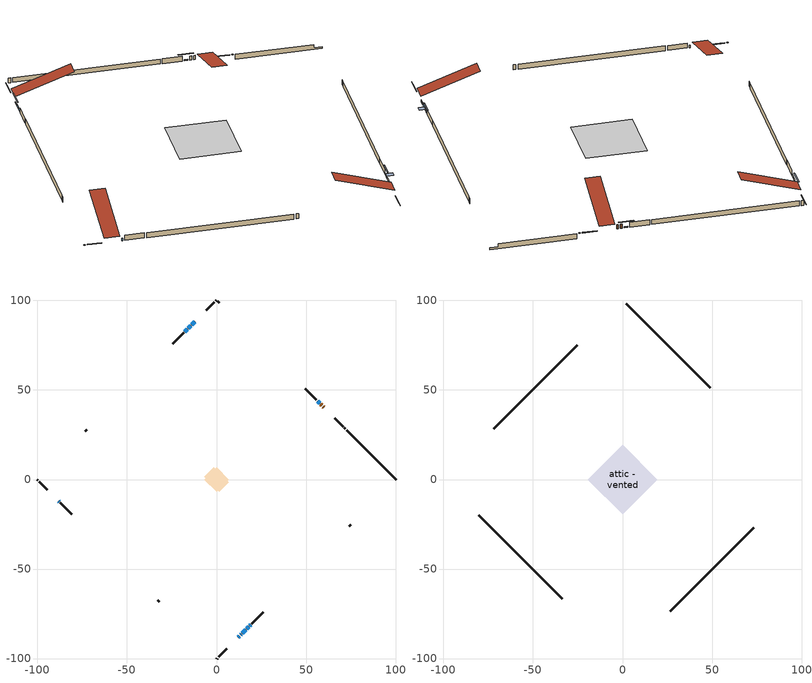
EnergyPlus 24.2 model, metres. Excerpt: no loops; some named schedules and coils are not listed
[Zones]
conditioned space
 floor adiabatic (AdiabaticFloorConstruction): -6.84,0 0,6.84 6.84,0 0,-6.84 z1.3
 floor foundation (Slab1 construction): -6.9,1.51 -1.51,6.9 6.9,-1.51 1.51,-6.9 z-1.14
 wall outside (RimJoist1 construction): 0,-100.24 0.52,-99.71 / -100.24,0 -99.71,-0.52 / 0,100.24 -0.52,99.71 / 71.99,28.24 71.47,28.77 z1.3:1.6
 wall outside (RimJoist2 construction): 1.18,-99.05 5.83,-94.41 / -99.05,-1.18 -94.41,-5.83 / -1.18,99.05 -5.83,94.41 / 70.81,29.43 66.16,34.07 z1.3:1.6
 wall outside (AdiabaticWallConstruction 1): 59.88,40.35 59.49,40.75 / 58.83,41.4 58.18,42.06 z1.3:3.33
 wall outside (AdiabaticWallConstruction): -88.13,-12.11 -87.83,-12.41 / 12.11,-88.13 12.75,-87.48 / 13.41,-86.83 13.73,-86.5 / -14.43,85.8 -15.72,84.52 / -16.37,83.86 -17.67,82.56 / 14.39,-85.85 16.21,-84.02 z1.3:2.52; -12.11,88.13 -13.78,86.46 / 57.52,42.71 56.41,43.83 / 18.55,-81.69 19.11,-81.13 z1.3:1.89; 16.87,-83.37 17.89,-82.34 z1.3:2.32
 wall outside (Wall1 construction): 19.76,-80.47 25.99,-74.25 / -87.17,-13.06 -80.95,-19.28 / -18.33,81.91 -24.55,75.68 / 55.75,44.48 49.53,50.7 z1.3:3.74
 wall outside (Wall3 construction): 74.01,-26.22 74.86,-25.38 / -32.93,-67.31 -32.08,-68.16 / -72.58,27.66 -73.42,26.81 / 1.51,98.73 0.66,99.58 z1.3:3.74
 wall foundation (FoundationWall1 construction): 72.65,27.59,-1.14 72.65,27.59,1.3 97.48,2.76,1.3 97.48,2.76,-0.27 100.24,0,-0.27 100.24,0,-1.14
 window (WindowConstruction 5): -88.13,-12.11 -87.83,-12.4 z1.3:2.52
 window (WindowConstruction 8): -12.11,88.13 -13.78,86.46 z1.3:1.89
 window (WindowConstruction 9): 57.52,42.71 56.41,43.83 z1.3:1.89
 window (WindowConstruction): 12.11,-88.13 12.75,-87.48 z1.3:2.52
 window (WindowConstruction 1): 13.41,-86.83 13.73,-86.5 z1.3:2.52
 window (WindowConstruction 2): -14.43,85.8 -15.72,84.52 z1.3:2.52
 window (WindowConstruction 3): -16.37,83.86 -17.67,82.56 z1.3:2.52
 window (WindowConstruction 4): 14.39,-85.85 16.21,-84.02 z1.3:2.52
 window (WindowConstruction 6): 16.87,-83.37 17.89,-82.34 z1.3:2.31
 window (WindowConstruction 7): 18.55,-81.68 19.11,-81.13 z1.3:1.89
 door (Door): 59.88,40.35 59.49,40.75 z1.3:3.33
 door (Door 1): 58.83,41.4 58.18,42.06 z1.3:3.33
 ceiling adiabatic (AdiabaticFloorConstruction): 0,-6.84 6.84,0 0,6.84 -6.84,0 z1.3
attic - vented
 floor to conditioned space (Floor1 construction Reversed): -19.35,0 0,19.35 19.35,0 0,-19.35 z3.74
 wall outside (Wall2 construction): 26.64,-73.59 73.35,-26.88 / -80.3,-19.94 -33.58,-66.65 / -25.21,75.03 -71.92,28.32 / 48.87,51.36 2.16,98.07 z1.3:3.74
 roof outside (Roof1 construction): 11.45,-88.78,3.74 -7.39,-69.94,12.62 -12.36,-74.91,12.62 6.49,-93.75,3.74; -88.78,-11.45,3.74 -69.94,7.39,12.62 -74.91,12.36,12.62 -93.75,-6.49,3.74; -11.45,88.78,3.74 7.39,69.94,12.62 12.36,74.91,12.62 -6.49,93.75,3.74; 60.54,39.7,3.74 41.7,20.85,12.62 46.66,15.89,12.62 65.51,34.73,3.74
shading: -15.66,84.58 -10.23,90.01 -10.52,90.3 -15.95,84.87 z4.55; 54.53,45.71 59.4,40.83 59.69,41.12 54.82,46 z4.55; 18.11,-82.13 16.66,-83.58 18.82,-85.73 20.26,-84.29 z2.61; 20.99,-79.25 16.67,-83.57 16.96,-83.86 21.28,-79.54 z4.55
[Building]
Building 1: Terrain=Suburbs
[Site:Location]
Sydney AP_NS: Latitude {deg}=46.16; Longitude {deg}=-60.05; Time Zone {hr}=-4; Elevation {m}=62; Keep Site Location Information=Yes
[Site:GroundTemperature:Shallow]
2.62187, 0.93492, 0.799824, 1.60037, 4.8141, 8.01286, 10.786, 12.5427, 12.692, 11.2632, 8.56075, 5.46011
[Site:WaterMainsTemperature]
Calculation Method=Schedule; Temperature Schedule=mains temperature schedule
[Material] Roughness=Rough; Thermal Absorptance=0.9
Name | Thickness {m} | Conductivity {W/m-K} | Density {kg/m3} | Specific Heat {J/kg-K} | Solar Absorptance | Visible Absorptance
asphalt or fiberglass shingles | 0.00635 | 0.162714 | 1121.4 | 1465.45 | 0.4 | 0.4
ceiling loosefill ins | 0.254 | 0.0480833 | 16.02 | 1046.75 | 0.7 | 0.7
ceiling stud and cavity | 0.1397 | 0.0934478 | 65.682 | 1177.47 | 0.7 | 0.7
concrete 4.0 in. | 0.1016 | 1.803125 | 2242.8 | 837.4 | 0.7 | 0.7
concrete 8.0 in. | 0.2032 | 1.803125 | 2242.8 | 837.4 | 0.7 | 0.7
door material | 0.04445 | 0.053851 | 512.64 | 1214.23 | 0.7 | 0.7
door material 1 | 0.04445 | 0.188738 | 512.64 | 1214.23 | 0.7 | 0.7
exterior vertical ins | 0.0642637 | 0.029427 | 32.04 | 1214.23 | 0.7 | 0.7
floor covering | 0.0127 | 0.0433444 | 54.468 | 1339.84 | 0.6 | 0.6
floor rigid ins; wall rigid ins 1 | 0.512978 | 0.029427 | 32.04 | 1214.23 | 0.7 | 0.7
floor stud and cavity | 0.1397 | 1.75129 | 37.0049 | 1207.88 | 0.7 | 0.7
furniture material conditioned space 1 | 0.1524 | 0.115458 | 640.8 | 1214.23 | 0.6 | 0.6
gypsum board | 0.0127 | 0.160291 | 801 | 837.4 | 0.6 | 0.6
gypsum board 1 | 0.0127 | 0.160291 | 801 | 837.4 | 0.7 | 0.7
osb sheathing 0.5 in. | 0.0127 | 0.115458 | 512.64 | 1214.23 | 0.7 | 0.7
osb sheathing 0.75 in. | 0.01905 | 0.115458 | 512.64 | 1214.23 | 0.7 | 0.7
osb sheathing 2.0 in. | 0.0508 | 0.115458 | 512.64 | 1214.23 | 0.7 | 0.7
rim joist stud and cavity | 0.0508 | 0.165372 | 50.32683 | 1063.81 | 0.6 | 0.6
rim joist stud and cavity 1 | 0.0508 | 0.028891 | 125.044 | 1163.47 | 0.6 | 0.6
wall rigid ins | 0.051816 | 0.029427 | 32.04 | 1214.23 | 0.7 | 0.7
wall stud and cavity | 0.1397 | 0.202397 | 139.0536 | 1170.24 | 0.7 | 0.7
wall stud and cavity 1 | 0.0889 | 6.9971 | 50.32683 | 1063.81 | 0.6 | 0.6
wall stud and cavity 2 | 0.1397 | 0.0813209 | 139.0536 | 1170.24 | 0.7 | 0.7
wall stud and cavity 3 | 0.0889 | 0.380278 | 52.3479 | 1209.89 | 0.7 | 0.7
wall stud and cavity 4 | 0.0889 | 0.391764 | 83.0341 | 1211.67 | 0.7 | 0.7
wood siding | 0.0254 | 0.102417 | 544.68 | 1172.36 | 0.4 | 0.4
wood siding 1 | 0.00254 | 0.102417 | 544.68 | 1172.36 | 0.4 | 0.4
wood siding 2; wood siding 3; wood siding 4 | 0.0254 | 0.102417 | 544.68 | 1172.36 | 0.7 | 0.7
[WindowMaterial:SimpleGlazingSystem]
Name | U-Factor {W/m2-K} | Solar Heat Gain Coefficient
WindowMaterial | 3.28699 | 0.54
WindowMaterial 1 | 3.267689 | 0.46
WindowMaterial 2 | 3.28927 | 0.6
WindowMaterial 3 | 2.98492 | 0.58
WindowMaterial 4 | 3.04227 | 0.45
WindowMaterial 5 | 2.9378 | 0.6
WindowMaterial 6 | 3.26144 | 0.44
[Construction]
AdiabaticFloorConstruction: floor stud and cavity, floor rigid ins, osb sheathing 0.75 in., floor covering
AdiabaticWallConstruction: wood siding 3, wall rigid ins 1, wall stud and cavity 3, gypsum board
AdiabaticWallConstruction 1: wood siding 4, wall rigid ins 1, wall stud and cavity 3, gypsum board
Door: door material
Door 1: door material 1
Floor1 construction Reversed: gypsum board, ceiling stud and cavity, ceiling loosefill ins
FoundationWall1 construction: concrete 8.0 in., gypsum board 1
furniture construction conditioned space 1: furniture material conditioned space 1
PartitionWallConstruction: gypsum board, wall stud and cavity 4, gypsum board
RimJoist1 construction: wood siding 2, rim joist stud and cavity
RimJoist2 construction: wood siding 2, osb sheathing 2.0 in., rim joist stud and cavity 1
Roof1 construction: asphalt or fiberglass shingles
Slab1 construction: concrete 4.0 in.
Wall1 construction: wood siding, wall rigid ins, osb sheathing 0.5 in., wall stud and cavity, gypsum board
Wall2 construction: wood siding 1, wall stud and cavity 1
Wall3 construction: wood siding, osb sheathing 0.5 in., wall stud and cavity 2, gypsum board
WindowConstruction; WindowConstruction 2: WindowMaterial
WindowConstruction 1: WindowMaterial 1
WindowConstruction 3: WindowMaterial 2
WindowConstruction 4: WindowMaterial 3
WindowConstruction 5: WindowMaterial 4
WindowConstruction 6: WindowMaterial 5
WindowConstruction 7; WindowConstruction 8; WindowConstruction 9: WindowMaterial 6
[Zone] Multiplier=1; Part of Total Floor Area=Yes
Name | Volume {m3}
attic - vented | 1079.52
conditioned space | 469.8
[Space]
Name | Zone | Volume {m3}
attic - vented 1 | attic - vented | 1079.52
conditioned space 1 | conditioned space | 469.8
[ZoneInfiltration:EffectiveLeakageArea]
infil attic - vented 1: Zone or Space=attic - vented 1; Schedule=Always On Discrete; Effective Air Leakage Area {cm2}=26421.5; Stack Coefficient=0.000787281; Wind Coefficient=1.89577e-05
[ZoneMixing]
whole house fan mix: Zone or Space=attic - vented; Schedule=Always On Continuous; Design Flow Rate Calculation Method=Flow/Zone; Design Flow Rate {m3/s}=0; Source Zone or Space=conditioned space
[SurfaceProperty:ExposedFoundationPerimeter]
Slab1: Exposed Perimeter Calculation Method=TotalExposedPerimeter; Total Exposed Perimeter {m}=39.014
[InternalMass] Zone or ZoneList=conditioned space; Space or SpaceList=conditioned space 1
Name | Construction | Surface Area {m2}
furniture mass conditioned space 1 | furniture construction conditioned space 1 | 73.6799
partition wall mass | PartitionWallConstruction | 184.2
[Lights]
interior lighting: Zone or ZoneList or Space or SpaceList=conditioned space 1; Schedule=interior lighting schedule; Design Level Calculation Method=LightingLevel; Lighting Level {W}=343.2; Return Air Fraction=0; Fraction Radiant=0.6; Fraction Visible=0.2; Fraction Replaceable=1
[People]
occupants: Zone or ZoneList or Space or SpaceList=conditioned space 1; Number of People Schedule=occupants schedule; Number of People Calculation Method=People; Number of People=3; Fraction Radiant=0.314171; Sensible Heat Fraction=0.56303; Activity Level Schedule=occupants activity schedule; Carbon Dioxide Generation Rate {m3/s-W}=0; Enable ASHRAE 55 Comfort Warnings=No; Mean Radiant Temperature Calculation Type=EnclosureAveraged
[ElectricEquipment] Zone or ZoneList or Space or SpaceList=conditioned space 1; Design Level Calculation Method=EquipmentLevel
Name | Schedule | Design Level {W} | Fraction Latent | Fraction Radiant | Fraction Lost
clothes dryer | clothes dryer schedule | 140.772 | 0.015 | 0.081 | 0.85
clothes washer | clothes washer schedule | 32.1985 | 0.03 | 0.162 | 0.7
cooking range | cooking range schedule | 215.147 | 0.08 | 0.432 | 0.2
dishwasher | dishwasher schedule | 66.8632 | 0.3 | 0.18 | 0.4
fridge | fridge schedule | 72.9452 | 0 | 0.6 | 0
mech vent bath fan 0 | mech vent bath fan 0 schedule | 50.2 | 0 | 0 | 1
mech vent bath fan 1 | mech vent bath fan 1 schedule | 50.2 | 0 | 0 | 1
mech vent house fan | mech vent house fan schedule | 37.2767 | 0 | 0 | 0.5
mech vent house fan cfis | mech vent house fan cfis schedule | 0 | 0 | 0 | 0
misc plug loads | misc plug loads schedule | 494.7 | 0.045 | 0.513 | 0.1
whole house fan | Always On Discrete | 0 | 0 | 0 | 1
[OtherEquipment] Zone or ZoneList or Space or SpaceList=conditioned space 1; Design Level Calculation Method=EquipmentLevel
Name | Fuel Type | Schedule | Design Level {W} | Fraction Latent | Fraction Radiant | Fraction Lost
clothes dryer 1 | Electricity | clothes dryer schedule | 0 | 0.015 | 0.081 | 0.85
cooking range 1 | Electricity | cooking range schedule | 0 | 0.08 | 0.432 | 0.2
general water use latent | None | general water use schedule | 62.594 | 1 | 0 | 0
general water use sensible | None | general water use schedule | -61.6891 | 0 | 0.6 | 0
mech vent house fan latent load | None | Always On Discrete | 0 | 1 | 0 | 0
mech vent house fan sensible load | None | Always On Discrete | 0 | 0 | 0 | 0
water heater energy adjustment1 | Electricity | Always On Discrete | 0.01 | 0 | 0 | 1
[ZoneInfiltration:DesignFlowRate] Zone or ZoneList or Space or SpaceList=conditioned space 1; Schedule=Always On Discrete; Design Flow Rate Calculation Method=Flow/Zone; Design Flow Rate {m3/s}=0
infil flow; natural vent flow; whole house fan flow
[ZoneControl:Thermostat]
conditioned space Thermostat: Zone or ZoneList=conditioned space; Control Type Schedule=conditioned space Thermostat Schedule; Control 1=conditioned space temperature setpoint; Temperature Difference Between Cutout And Setpoint {deltaC}=0
[ThermostatSetpoint:DualSetpoint]
conditioned space temperature setpoint: Heating Setpoint Temperature Schedule=heating setpoint; Cooling Setpoint Temperature Schedule=cooling setpoint
[AirLoopHVAC:UnitarySystem]
unit heater unitary system: Control Type=Load; Controlling Zone or Thermostat Location=conditioned space; Dehumidification Control Type=None; Availability Schedule=Always On Discrete; Supply Fan=unit heater supply fan; Fan Placement=BlowThrough; Supply Air Fan Operating Mode Schedule=unit heater auto fan schedule; Heating Coil=unit heater htg coil; DX Heating Coil Sizing Ratio=1; Use DOAS DX Cooling Coil=No; Minimum Supply Air Temperature {C}=2; Latent Load Control=SensibleOnlyLoadControl; Cooling Supply Air Flow Rate Method=None; Heating Supply Air Flow Rate Method=SupplyAirFlowRate; Heating Supply Air Flow Rate {m3/s}=0.00141584; No Load Supply Air Flow Rate Method=SupplyAirFlowRate; No Load Supply Air Flow Rate {m3/s}=0; No Load Supply Air Flow Rate Control Set To Low Speed=Yes; Maximum Supply Air Temperature {C}=48.8889; Maximum Outdoor Dry-Bulb Temperature for Supplemental Heater Operation {C}=21; Ancillary On-Cycle Electric Power {W}=0; Ancillary Off-Cycle Electric Power {W}=0
[Zone equipment]
conditioned space: electric baseboard, unit heater unitary system
[Foundation:Kiva]
Foundation Kiva 1: Initial Indoor Air Temperature {C}=18; Wall Height Above Grade {m}=1.299972; Wall Depth Below Slab {m}=0.2032; Custom Block Material Name 1=exterior vertical ins; Custom Block Depth 1 {m}=2.43998; Custom Block X Position 1 {m}=0.2159; Custom Block Z Position 1 {m}=0
[Foundation:Kiva:Settings]
Soil Conductivity {W/m-K}=0.849921; Soil Density {kg/m3}=1842.3; Soil Specific Heat {J/kg-K}=418.7; Ground Solar Absorptivity=0.9; Ground Thermal Absorptivity=0.9; Ground Surface Roughness {m}=0.03; Far-Field Width {m}=40; Deep-Ground Boundary Condition=ZeroFlux; Deep-Ground Depth {m}=40; Minimum Cell Dimension {m}=0.2; Maximum Cell Growth Coefficient=3; Simulation Timestep=Timestep
[Exterior:Lights]
exterior lighting: Schedule=exterior lighting schedule; Design Level {W}=75.6
[EnergyManagementSystem:Sensor] Output:Variable or Output:Meter Index Key=conditioned space
Name | Output:Variable or Output:Meter
conditioned_space_clg_unmet_s | Zone Cooling Setpoint Not Met Time
conditioned_space_htg_unmet_s | Zone Heating Setpoint Not Met Time
fridge_tin_s; tin_s; tin_s_1 | Zone Mean Air Temperature
tout_s | Zone Outdoor Air Drybulb Temperature
win_s | Zone Air Humidity Ratio
[Schedule:Constant]
Name | Hourly Value
Always On Continuous; mech vent house fan schedule; mech vent house fan cfis schedule; Always On Discrete | 1
occupants activity schedule | 117.228
fridge schedule; unit heater auto fan schedule | 0
[Schedule:Week:Daily]
interior lighting schedule Week Rule - Jan1-Jan27: interior lighting schedule day, interior lighting schedule day, interior lighting schedule day, interior lighting schedule day, interior lighting schedule day, interior lighting schedule day, interior lighting schedule day, interior lighting schedule default day, interior lighting schedule default day, interior lighting schedule default day, interior lighting schedule default day, interior lighting schedule default day
interior lighting schedule Week Rule - Jan28-Feb3: interior lighting schedule day, interior lighting schedule day, interior lighting schedule day, interior lighting schedule day, interior lighting schedule day 1, interior lighting schedule day 1, interior lighting schedule day 1, interior lighting schedule default day, interior lighting schedule default day, interior lighting schedule default day, interior lighting schedule default day, interior lighting schedule default day
interior lighting schedule Week Rule - Feb4-Feb24: interior lighting schedule day 1, interior lighting schedule day 1, interior lighting schedule day 1, interior lighting schedule day 1, interior lighting schedule day 1, interior lighting schedule day 1, interior lighting schedule day 1, interior lighting schedule default day, interior lighting schedule default day, interior lighting schedule default day, interior lighting schedule default day, interior lighting schedule default day
interior lighting schedule Week Rule - Feb25-Mar3: interior lighting schedule day 1, interior lighting schedule day 1, interior lighting schedule day 1, interior lighting schedule day 1, interior lighting schedule day 2, interior lighting schedule day 2, interior lighting schedule day 2, interior lighting schedule default day, interior lighting schedule default day, interior lighting schedule default day, interior lighting schedule default day, interior lighting schedule default day
interior lighting schedule Week Rule - Mar4-Mar31: interior lighting schedule day 2, interior lighting schedule day 2, interior lighting schedule day 2, interior lighting schedule day 2, interior lighting schedule day 2, interior lighting schedule day 2, interior lighting schedule day 2, interior lighting schedule default day, interior lighting schedule default day, interior lighting schedule default day, interior lighting schedule default day, interior lighting schedule default day
interior lighting schedule Week Rule - Apr1-Apr28: interior lighting schedule day 3, interior lighting schedule day 3, interior lighting schedule day 3, interior lighting schedule day 3, interior lighting schedule day 3, interior lighting schedule day 3, interior lighting schedule day 3, interior lighting schedule default day, interior lighting schedule default day, interior lighting schedule default day, interior lighting schedule default day, interior lighting schedule default day
interior lighting schedule Week Rule - Apr29-May5: interior lighting schedule day 3, interior lighting schedule day 3, interior lighting schedule day 4, interior lighting schedule day 4, interior lighting schedule day 4, interior lighting schedule day 4, interior lighting schedule day 4, interior lighting schedule default day, interior lighting schedule default day, interior lighting schedule default day, interior lighting schedule default day, interior lighting schedule default day
interior lighting schedule Week Rule - May6-May26: interior lighting schedule day 4, interior lighting schedule day 4, interior lighting schedule day 4, interior lighting schedule day 4, interior lighting schedule day 4, interior lighting schedule day 4, interior lighting schedule day 4, interior lighting schedule default day, interior lighting schedule default day, interior lighting schedule default day, interior lighting schedule default day, interior lighting schedule default day
interior lighting schedule Week Rule - May27-Jun2: interior lighting schedule day 4, interior lighting schedule day 4, interior lighting schedule day 4, interior lighting schedule day 4, interior lighting schedule day 4, interior lighting schedule day 5, interior lighting schedule day 5, interior lighting schedule default day, interior lighting schedule default day, interior lighting schedule default day, interior lighting schedule default day, interior lighting schedule default day
interior lighting schedule Week Rule - Jun3-Jun30: interior lighting schedule day 5, interior lighting schedule day 5, interior lighting schedule day 5, interior lighting schedule day 5, interior lighting schedule day 5, interior lighting schedule day 5, interior lighting schedule day 5, interior lighting schedule default day, interior lighting schedule default day, interior lighting schedule default day, interior lighting schedule default day, interior lighting schedule default day
interior lighting schedule Week Rule - Jul1-Jul28: interior lighting schedule day 6, interior lighting schedule day 6, interior lighting schedule day 6, interior lighting schedule day 6, interior lighting schedule day 6, interior lighting schedule day 6, interior lighting schedule day 6, interior lighting schedule default day, interior lighting schedule default day, interior lighting schedule default day, interior lighting schedule default day, interior lighting schedule default day
interior lighting schedule Week Rule - Jul29-Aug4: interior lighting schedule day 6, interior lighting schedule day 6, interior lighting schedule day 6, interior lighting schedule day 7, interior lighting schedule day 7, interior lighting schedule day 7, interior lighting schedule day 7, interior lighting schedule default day, interior lighting schedule default day, interior lighting schedule default day, interior lighting schedule default day, interior lighting schedule default day
interior lighting schedule Week Rule - Aug5-Aug25: interior lighting schedule day 7, interior lighting schedule day 7, interior lighting schedule day 7, interior lighting schedule day 7, interior lighting schedule day 7, interior lighting schedule day 7, interior lighting schedule day 7, interior lighting schedule default day, interior lighting schedule default day, interior lighting schedule default day, interior lighting schedule default day, interior lighting schedule default day
interior lighting schedule Week Rule - Aug26-Sep1: interior lighting schedule day 7, interior lighting schedule day 7, interior lighting schedule day 7, interior lighting schedule day 7, interior lighting schedule day 7, interior lighting schedule day 7, interior lighting schedule day 8, interior lighting schedule default day, interior lighting schedule default day, interior lighting schedule default day, interior lighting schedule default day, interior lighting schedule default day
interior lighting schedule Week Rule - Sep2-Sep29: interior lighting schedule day 8, interior lighting schedule day 8, interior lighting schedule day 8, interior lighting schedule day 8, interior lighting schedule day 8, interior lighting schedule day 8, interior lighting schedule day 8, interior lighting schedule default day, interior lighting schedule default day, interior lighting schedule default day, interior lighting schedule default day, interior lighting schedule default day
interior lighting schedule Week Rule - Sep30-Oct6: interior lighting schedule day 8, interior lighting schedule day 9, interior lighting schedule day 9, interior lighting schedule day 9, interior lighting schedule day 9, interior lighting schedule day 9, interior lighting schedule day 9, interior lighting schedule default day, interior lighting schedule default day, interior lighting schedule default day, interior lighting schedule default day, interior lighting schedule default day
interior lighting schedule Week Rule - Oct7-Oct27: interior lighting schedule day 9, interior lighting schedule day 9, interior lighting schedule day 9, interior lighting schedule day 9, interior lighting schedule day 9, interior lighting schedule day 9, interior lighting schedule day 9, interior lighting schedule default day, interior lighting schedule default day, interior lighting schedule default day, interior lighting schedule default day, interior lighting schedule default day
interior lighting schedule Week Rule - Oct28-Nov3: interior lighting schedule day 9, interior lighting schedule day 9, interior lighting schedule day 9, interior lighting schedule day 9, interior lighting schedule day 10, interior lighting schedule day 10, interior lighting schedule day 10, interior lighting schedule default day, interior lighting schedule default day, interior lighting schedule default day, interior lighting schedule default day, interior lighting schedule default day
interior lighting schedule Week Rule - Nov4-Nov24: interior lighting schedule day 10, interior lighting schedule day 10, interior lighting schedule day 10, interior lighting schedule day 10, interior lighting schedule day 10, interior lighting schedule day 10, interior lighting schedule day 10, interior lighting schedule default day, interior lighting schedule default day, interior lighting schedule default day, interior lighting schedule default day, interior lighting schedule default day
interior lighting schedule Week Rule - Nov25-Dec1: interior lighting schedule day 10, interior lighting schedule day 10, interior lighting schedule day 10, interior lighting schedule day 10, interior lighting schedule day 10, interior lighting schedule day 10, interior lighting schedule day 11, interior lighting schedule default day, interior lighting schedule default day, interior lighting schedule default day, interior lighting schedule default day, interior lighting schedule default day
interior lighting schedule Week Rule - Dec2-Dec31: interior lighting schedule day 11, interior lighting schedule day 11, interior lighting schedule day 11, interior lighting schedule day 11, interior lighting schedule day 11, interior lighting schedule day 11, interior lighting schedule day 11, interior lighting schedule default day, interior lighting schedule default day, interior lighting schedule default day, interior lighting schedule default day, interior lighting schedule default day
occupants schedule Week Rule - Jan1-Dec31: occupants schedule day, occupants schedule day, occupants schedule day, occupants schedule day, occupants schedule day, occupants schedule day, occupants schedule day, occupants schedule default day, occupants schedule default day, occupants schedule default day, occupants schedule default day, occupants schedule default day
clothes dryer schedule Week Rule - Jan1-Dec31: clothes dryer schedule day, clothes dryer schedule day, clothes dryer schedule day, clothes dryer schedule day, clothes dryer schedule day, clothes dryer schedule day, clothes dryer schedule day, clothes dryer schedule default day, clothes dryer schedule default day, clothes dryer schedule default day, clothes dryer schedule default day, clothes dryer schedule default day
clothes washer schedule Week Rule - Jan1-Dec31: clothes washer schedule day, clothes washer schedule day, clothes washer schedule day, clothes washer schedule day, clothes washer schedule day, clothes washer schedule day, clothes washer schedule day, clothes washer schedule default day, clothes washer schedule default day, clothes washer schedule default day, clothes washer schedule default day, clothes washer schedule default day
cooking range schedule Week Rule - Jan1-Dec31: cooking range schedule day, cooking range schedule day, cooking range schedule day, cooking range schedule day, cooking range schedule day, cooking range schedule day, cooking range schedule day, cooking range schedule default day, cooking range schedule default day, cooking range schedule default day, cooking range schedule default day, cooking range schedule default day
dishwasher schedule Week Rule - Jan1-Dec31: dishwasher schedule day, dishwasher schedule day, dishwasher schedule day, dishwasher schedule day, dishwasher schedule day, dishwasher schedule day, dishwasher schedule day, dishwasher schedule default day, dishwasher schedule default day, dishwasher schedule default day, dishwasher schedule default day, dishwasher schedule default day
mech vent bath fan 0 schedule Week Rule - Jan1-Dec31: mech vent bath fan 0 schedule day, mech vent bath fan 0 schedule day, mech vent bath fan 0 schedule day, mech vent bath fan 0 schedule day, mech vent bath fan 0 schedule day, mech vent bath fan 0 schedule day, mech vent bath fan 0 schedule day, mech vent bath fan 0 schedule default day, mech vent bath fan 0 schedule default day, mech vent bath fan 0 schedule default day, mech vent bath fan 0 schedule default day, mech vent bath fan 0 schedule default day
mech vent bath fan 1 schedule Week Rule - Jan1-Dec31: mech vent bath fan 1 schedule day, mech vent bath fan 1 schedule day, mech vent bath fan 1 schedule day, mech vent bath fan 1 schedule day, mech vent bath fan 1 schedule day, mech vent bath fan 1 schedule day, mech vent bath fan 1 schedule day, mech vent bath fan 1 schedule default day, mech vent bath fan 1 schedule default day, mech vent bath fan 1 schedule default day, mech vent bath fan 1 schedule default day, mech vent bath fan 1 schedule default day
misc plug loads schedule Week Rule - Jan1-Dec31: misc plug loads schedule day, misc plug loads schedule day, misc plug loads schedule day, misc plug loads schedule day, misc plug loads schedule day, misc plug loads schedule day, misc plug loads schedule day, misc plug loads schedule default day, misc plug loads schedule default day, misc plug loads schedule default day, misc plug loads schedule default day, misc plug loads schedule default day
general water use schedule Week Rule - Jan1-Dec31: general water use schedule day, general water use schedule day, general water use schedule day, general water use schedule day, general water use schedule day, general water use schedule day, general water use schedule day, general water use schedule default day, general water use schedule default day, general water use schedule default day, general water use schedule default day, general water use schedule default day
exterior lighting schedule Week Rule - Jan1-Jan27: exterior lighting schedule day, exterior lighting schedule day, exterior lighting schedule day, exterior lighting schedule day, exterior lighting schedule day, exterior lighting schedule day, exterior lighting schedule day, exterior lighting schedule default day, exterior lighting schedule default day, exterior lighting schedule default day, exterior lighting schedule default day, exterior lighting schedule default day
exterior lighting schedule Week Rule - Jan28-Feb3: exterior lighting schedule day, exterior lighting schedule day, exterior lighting schedule day, exterior lighting schedule day, exterior lighting schedule day 1, exterior lighting schedule day 1, exterior lighting schedule day 1, exterior lighting schedule default day, exterior lighting schedule default day, exterior lighting schedule default day, exterior lighting schedule default day, exterior lighting schedule default day
exterior lighting schedule Week Rule - Feb4-Feb24: exterior lighting schedule day 1, exterior lighting schedule day 1, exterior lighting schedule day 1, exterior lighting schedule day 1, exterior lighting schedule day 1, exterior lighting schedule day 1, exterior lighting schedule day 1, exterior lighting schedule default day, exterior lighting schedule default day, exterior lighting schedule default day, exterior lighting schedule default day, exterior lighting schedule default day
exterior lighting schedule Week Rule - Feb25-Mar3: exterior lighting schedule day 1, exterior lighting schedule day 1, exterior lighting schedule day 1, exterior lighting schedule day 1, exterior lighting schedule day 2, exterior lighting schedule day 2, exterior lighting schedule day 2, exterior lighting schedule default day, exterior lighting schedule default day, exterior lighting schedule default day, exterior lighting schedule default day, exterior lighting schedule default day
exterior lighting schedule Week Rule - Mar4-Mar31: exterior lighting schedule day 2, exterior lighting schedule day 2, exterior lighting schedule day 2, exterior lighting schedule day 2, exterior lighting schedule day 2, exterior lighting schedule day 2, exterior lighting schedule day 2, exterior lighting schedule default day, exterior lighting schedule default day, exterior lighting schedule default day, exterior lighting schedule default day, exterior lighting schedule default day
exterior lighting schedule Week Rule - Apr1-Apr28: exterior lighting schedule day 3, exterior lighting schedule day 3, exterior lighting schedule day 3, exterior lighting schedule day 3, exterior lighting schedule day 3, exterior lighting schedule day 3, exterior lighting schedule day 3, exterior lighting schedule default day, exterior lighting schedule default day, exterior lighting schedule default day, exterior lighting schedule default day, exterior lighting schedule default day
exterior lighting schedule Week Rule - Apr29-May5: exterior lighting schedule day 3, exterior lighting schedule day 3, exterior lighting schedule day 4, exterior lighting schedule day 4, exterior lighting schedule day 4, exterior lighting schedule day 4, exterior lighting schedule day 4, exterior lighting schedule default day, exterior lighting schedule default day, exterior lighting schedule default day, exterior lighting schedule default day, exterior lighting schedule default day
exterior lighting schedule Week Rule - May6-May26: exterior lighting schedule day 4, exterior lighting schedule day 4, exterior lighting schedule day 4, exterior lighting schedule day 4, exterior lighting schedule day 4, exterior lighting schedule day 4, exterior lighting schedule day 4, exterior lighting schedule default day, exterior lighting schedule default day, exterior lighting schedule default day, exterior lighting schedule default day, exterior lighting schedule default day
exterior lighting schedule Week Rule - May27-Jun2: exterior lighting schedule day 4, exterior lighting schedule day 4, exterior lighting schedule day 4, exterior lighting schedule day 4, exterior lighting schedule day 4, exterior lighting schedule day 5, exterior lighting schedule day 5, exterior lighting schedule default day, exterior lighting schedule default day, exterior lighting schedule default day, exterior lighting schedule default day, exterior lighting schedule default day
exterior lighting schedule Week Rule - Jun3-Jun30: exterior lighting schedule day 5, exterior lighting schedule day 5, exterior lighting schedule day 5, exterior lighting schedule day 5, exterior lighting schedule day 5, exterior lighting schedule day 5, exterior lighting schedule day 5, exterior lighting schedule default day, exterior lighting schedule default day, exterior lighting schedule default day, exterior lighting schedule default day, exterior lighting schedule default day
exterior lighting schedule Week Rule - Jul1-Jul28: exterior lighting schedule day 6, exterior lighting schedule day 6, exterior lighting schedule day 6, exterior lighting schedule day 6, exterior lighting schedule day 6, exterior lighting schedule day 6, exterior lighting schedule day 6, exterior lighting schedule default day, exterior lighting schedule default day, exterior lighting schedule default day, exterior lighting schedule default day, exterior lighting schedule default day
exterior lighting schedule Week Rule - Jul29-Aug4: exterior lighting schedule day 6, exterior lighting schedule day 6, exterior lighting schedule day 6, exterior lighting schedule day 7, exterior lighting schedule day 7, exterior lighting schedule day 7, exterior lighting schedule day 7, exterior lighting schedule default day, exterior lighting schedule default day, exterior lighting schedule default day, exterior lighting schedule default day, exterior lighting schedule default day
exterior lighting schedule Week Rule - Aug5-Aug25: exterior lighting schedule day 7, exterior lighting schedule day 7, exterior lighting schedule day 7, exterior lighting schedule day 7, exterior lighting schedule day 7, exterior lighting schedule day 7, exterior lighting schedule day 7, exterior lighting schedule default day, exterior lighting schedule default day, exterior lighting schedule default day, exterior lighting schedule default day, exterior lighting schedule default day
exterior lighting schedule Week Rule - Aug26-Sep1: exterior lighting schedule day 7, exterior lighting schedule day 7, exterior lighting schedule day 7, exterior lighting schedule day 7, exterior lighting schedule day 7, exterior lighting schedule day 7, exterior lighting schedule day 8, exterior lighting schedule default day, exterior lighting schedule default day, exterior lighting schedule default day, exterior lighting schedule default day, exterior lighting schedule default day
[Schedule:Year]
interior lighting schedule: interior lighting schedule Week Rule - Jan1-Jan27, 1, 1, 1, 27, interior lighting schedule Week Rule - Jan28-Feb3, 1, 28, 2, 3, interior lighting schedule Week Rule - Feb4-Feb24, 2, 4, 2, 24, interior lighting schedule Week Rule - Feb25-Mar3, 2, 25, 3, 3, interior lighting schedule Week Rule - Mar4-Mar31, 3, 4, 3, 31, interior lighting schedule Week Rule - Apr1-Apr28, 4, 1, 4, 28, interior lighting schedule Week Rule - Apr29-May5, 4, 29, 5, 5, interior lighting schedule Week Rule - May6-May26, 5, 6, 5, 26, interior lighting schedule Week Rule - May27-Jun2, 5, 27, 6, 2, interior lighting schedule Week Rule - Jun3-Jun30, 6, 3, 6, 30, interior lighting schedule Week Rule - Jul1-Jul28, 7, 1, 7, 28, interior lighting schedule Week Rule - Jul29-Aug4, 7, 29, 8, 4, interior lighting schedule Week Rule - Aug5-Aug25, 8, 5, 8, 25, interior lighting schedule Week Rule - Aug26-Sep1, 8, 26, 9, 1, interior lighting schedule Week Rule - Sep2-Sep29, 9, 2, 9, 29, interior lighting schedule Week Rule - Sep30-Oct6, 9, 30, 10, 6, interior lighting schedule Week Rule - Oct7-Oct27, 10, 7, 10, 27, interior lighting schedule Week Rule - Oct28-Nov3, 10, 28, 11, 3, interior lighting schedule Week Rule - Nov4-Nov24, 11, 4, 11, 24, interior lighting schedule Week Rule - Nov25-Dec1, 11, 25, 12, 1, interior lighting schedule Week Rule - Dec2-Dec31, 12, 2, 12, 31
occupants schedule: occupants schedule Week Rule - Jan1-Dec31, 1, 1, 12, 31
clothes dryer schedule: clothes dryer schedule Week Rule - Jan1-Dec31, 1, 1, 12, 31
clothes washer schedule: clothes washer schedule Week Rule - Jan1-Dec31, 1, 1, 12, 31
cooking range schedule: cooking range schedule Week Rule - Jan1-Dec31, 1, 1, 12, 31
dishwasher schedule: dishwasher schedule Week Rule - Jan1-Dec31, 1, 1, 12, 31
mech vent bath fan 0 schedule: mech vent bath fan 0 schedule Week Rule - Jan1-Dec31, 1, 1, 12, 31
mech vent bath fan 1 schedule: mech vent bath fan 1 schedule Week Rule - Jan1-Dec31, 1, 1, 12, 31
misc plug loads schedule: misc plug loads schedule Week Rule - Jan1-Dec31, 1, 1, 12, 31
general water use schedule: general water use schedule Week Rule - Jan1-Dec31, 1, 1, 12, 31
exterior lighting schedule: exterior lighting schedule Week Rule - Jan1-Jan27, 1, 1, 1, 27, exterior lighting schedule Week Rule - Jan28-Feb3, 1, 28, 2, 3, exterior lighting schedule Week Rule - Feb4-Feb24, 2, 4, 2, 24, exterior lighting schedule Week Rule - Feb25-Mar3, 2, 25, 3, 3, exterior lighting schedule Week Rule - Mar4-Mar31, 3, 4, 3, 31, exterior lighting schedule Week Rule - Apr1-Apr28, 4, 1, 4, 28, exterior lighting schedule Week Rule - Apr29-May5, 4, 29, 5, 5, exterior lighting schedule Week Rule - May6-May26, 5, 6, 5, 26, exterior lighting schedule Week Rule - May27-Jun2, 5, 27, 6, 2, exterior lighting schedule Week Rule - Jun3-Jun30, 6, 3, 6, 30, exterior lighting schedule Week Rule - Jul1-Jul28, 7, 1, 7, 28, exterior lighting schedule Week Rule - Jul29-Aug4, 7, 29, 8, 4, exterior lighting schedule Week Rule - Aug5-Aug25, 8, 5, 8, 25, exterior lighting schedule Week Rule - Aug26-Sep1, 8, 26, 9, 1, exterior lighting schedule Week Rule - Sep2-Sep29, 9, 2, 9, 29, exterior lighting schedule Week Rule - Sep30-Oct6, 9, 30, 10, 6, exterior lighting schedule Week Rule - Oct7-Oct27, 10, 7, 10, 27, exterior lighting schedule Week Rule - Oct28-Nov3, 10, 28, 11, 3, exterior lighting schedule Week Rule - Nov4-Nov24, 11, 4, 11, 24, exterior lighting schedule Week Rule - Nov25-Dec1, 11, 25, 12, 1, exterior lighting schedule Week Rule - Dec2-Dec31, 12, 2, 12, 31
[Schedule:Compact]
conditioned space Thermostat Schedule: Through: 12/31, For: AllDays, Until: 24:00, 4
mains temperature schedule: Through: 01/01, For: AllDays, Until: 24:00, 6.99889, Through: 01/02, For: AllDays, Until: 24:00, 6.94278, Through: 01/03, For: AllDays, Until: 24:00, 6.88722, Through: 01/04, For: AllDays, Until: 24:00, 6.83278, Through: 01/05, For: AllDays, Until: 24:00, 6.77944, Through: 01/06, For: AllDays, Until: 24:00, 6.72722, Through: 01/07, For: AllDays, Until: 24:00, 6.67556, Through: 01/08, For: AllDays, Until: 24:00, 6.62444, Through: 01/09, For: AllDays, Until: 24:00, 6.575, Through: 01/10, For: AllDays, Until: 24:00, 6.52611, Through: 01/11, For: AllDays, Until: 24:00, 6.47889, Through: 01/12, For: AllDays, Until: 24:00, 6.43222, Through: 01/13, For: AllDays, Until: 24:00, 6.38611, Through: 01/14, For: AllDays, Until: 24:00, 6.34167, Through: 01/15, For: AllDays, Until: 24:00, 6.29833, Through: 01/16, For: AllDays, Until: 24:00, 6.25556, Through: 01/17, For: AllDays, Until: 24:00, 6.21444, Through: 01/18, For: AllDays, Until: 24:00, 6.17389, Through: 01/19, For: AllDays, Until: 24:00, 6.135, Through: 01/20, For: AllDays, Until: 24:00, 6.09667, Through: 01/21, For: AllDays, Until: 24:00, 6.06, Through: 01/22, For: AllDays, Until: 24:00, 6.02389, Through: 01/23, For: AllDays, Until: 24:00, 5.98944, Through: 01/24, For: AllDays, Until: 24:00, 5.95611, Through: 01/25, For: AllDays, Until: 24:00, 5.92333, Through: 01/26, For: AllDays, Until: 24:00, 5.89222, Through: 01/27, For: AllDays, Until: 24:00, 5.86278, Through: 01/28, For: AllDays, Until: 24:00, 5.83389, Through: 01/29, For: AllDays, Until: 24:00, 5.80611, Through: 01/30, For: AllDays, Until: 24:00, 5.78, Through: 01/31, For: AllDays, Until: 24:00, 5.755, Through: 02/01, For: AllDays, Until: 24:00, 5.73111, Through: 02/02, For: AllDays, Until: 24:00, 5.70833, Through: 02/03, For: AllDays, Until: 24:00, 5.68722, Through: 02/04, For: AllDays, Until: 24:00, 5.66667, Through: 02/05, For: AllDays, Until: 24:00, 5.64778, Through: 02/06, For: AllDays, Until: 24:00, 5.63056, Through: 02/07, For: AllDays, Until: 24:00, 5.61389, Through: 02/08, For: AllDays, Until: 24:00, 5.59889, Through: 02/09, For: AllDays, Until: 24:00, 5.585, Through: 02/10, For: AllDays, Until: 24:00, 5.57278, Through: 02/11, For: AllDays, Until: 24:00, 5.56167, Through: 02/12, For: AllDays, Until: 24:00, 5.55167, Through: 02/13, For: AllDays, Until: 24:00, 5.54278, Through: 02/14, For: AllDays, Until: 24:00, 5.53556, Through: 02/15, For: AllDays, Until: 24:00, 5.52944, Through: 02/16, For: AllDays, Until: 24:00, 5.52444, Through: 02/17, For: AllDays, Until: 24:00, 5.52111, Through: 02/18, For: AllDays, Until: 24:00, 5.51889, Through: 02/19, For: AllDays, Until: 24:00, 5.51833, Through: 02/20, For: AllDays, Until: 24:00, 5.51889, Through: 02/21, For: AllDays, Until: 24:00, 5.52056, Through: 02/22, For: AllDays, Until: 24:00, 5.52333, Through: 02/23, For: AllDays, Until: 24:00, 5.52778, Through: 02/24, For: AllDays, Until: 24:00, 5.53333, Through: 02/25, For: AllDays, Until: 24:00, 5.54056, Through: 02/26, For: AllDays, Until: 24:00, 5.54833, Through: 02/27, For: AllDays, Until: 24:00, 5.55833, Through: 02/28, For: AllDays, Until: 24:00, 5.56889, Through: 03/01, For: AllDays, Until: 24:00, 5.58111, Through: 03/02, For: AllDays, Until: 24:00, 5.59444, Through: 03/03, For: AllDays, Until: 24:00, 5.60889, Through: 03/04, For: AllDays, Until: 24:00, 5.625, Through: 03/05, For: AllDays, Until: 24:00, 5.64222, Through: 03/06, For: AllDays, Until: 24:00, 5.66056, Through: 03/07, For: AllDays, Until: 24:00, 5.68056, Through: 03/08, For: AllDays, Until: 24:00, 5.70167, Through: 03/09, For: AllDays, Until: 24:00, 5.72389, Through: 03/10, For: AllDays, Until: 24:00, 5.74722, Through: 03/11, For: AllDays, Until: 24:00, 5.77167, Through: 03/12, For: AllDays, Until: 24:00, 5.79778, Through: 03/13, For: AllDays, Until: 24:00, 5.825, Through: 03/14, For: AllDays, Until: 24:00, 5.85333, Through: 03/15, For: AllDays, Until: 24:00, 5.88278, Through: 03/16, For: AllDays, Until: 24:00, 5.91333, Through: 03/17, For: AllDays, Until: 24:00, 5.94556, Through: 03/18, For: AllDays, Until: 24:00, 5.97889, Through: 03/19, For: AllDays, Until: 24:00, 6.01278, Through: 03/20, For: AllDays, Until: 24:00, 6.04833, Through: 03/21, For: AllDays, Until: 24:00, 6.085, Through: 03/22, For: AllDays, Until: 24:00, 6.12278, Through: 03/23, For: AllDays, Until: 24:00, 6.16167, Through: 03/24, For: AllDays, Until: 24:00, 6.20167, Through: 03/25, For: AllDays, Until: 24:00, 6.24222, Through: 03/26, For: AllDays, Until: 24:00, 6.28444, Through: 03/27, For: AllDays, Until: 24:00, 6.32778, Through: 03/28, For: AllDays, Until: 24:00, 6.37222, Through: 03/29, For: AllDays, Until: 24:00, 6.41722, Through: 03/30, For: AllDays, Until: 24:00, 6.46389, Through: 03/31, For: AllDays, Until: 24:00, 6.51111, Through: 04/01, For: AllDays, Until: 24:00, 6.55944, Through: 04/02, For: AllDays, Until: 24:00, 6.60889, Through: 04/03, For: AllDays, Until: 24:00, 6.65944, Through: 04/04, For: AllDays, Until: 24:00, 6.71056, Through: 04/05, For: AllDays, Until: 24:00, 6.76278, Through: 04/06, For: AllDays, Until: 24:00, 6.81611, Through: 04/07, For: AllDays, Until: 24:00, 6.87, Through: 04/08, For: AllDays, Until: 24:00, 6.925, Through: 04/09, For: AllDays, Until: 24:00, 6.98111, Through: 04/10, For: AllDays, Until: 24:00, 7.03778, Through: 04/11, For: AllDays, Until: 24:00, 7.09556, Through: 04/12, For: AllDays, Until: 24:00, 7.15389, Through: 04/13, For: AllDays, Until: 24:00, 7.21333, Through: 04/14, For: AllDays, Until: 24:00, 7.27333, Through: 04/15, For: AllDays, Until: 24:00, 7.33389, Through: 04/16, For: AllDays, Until: 24:00, 7.39556, Through: 04/17, For: AllDays, Until: 24:00, 7.45778, Through: 04/18, For: AllDays, Until: 24:00, 7.52111, Through: 04/19, For: AllDays, Until: 24:00, 7.585, Through: 04/20, For: AllDays, Until: 24:00, 7.64944, Through: 04/21, For: AllDays, Until: 24:00, 7.71444, Through: 04/22, For: AllDays, Until: 24:00, 7.78, Through: 04/23, For: AllDays, Until: 24:00, 7.84667, Through: 04/24, For: AllDays, Until: 24:00, 7.91389, Through: 04/25, For: AllDays, Until: 24:00, 7.98111, Through: 04/26, For: AllDays, Until: 24:00, 8.04944, Through: 04/27, For: AllDays, Until: 24:00, 8.11833, Through: 04/28, For: AllDays, Until: 24:00, 8.18778, Through: 04/29, For: AllDays, Until: 24:00, 8.25722, Through: 04/30, For: AllDays, Until: 24:00, 8.32778, Through: 05/01, For: AllDays, Until: 24:00, 8.39833, Through: 05/02, For: AllDays, Until: 24:00, 8.46944, Through: 05/03, For: AllDays, Until: 24:00, 8.54111, Through: 05/04, For: AllDays, Until: 24:00, 8.61333, Through: 05/05, For: AllDays, Until: 24:00, 8.68556, Through: 05/06, For: AllDays, Until: 24:00, 8.75833, Through: 05/07, For: AllDays, Until: 24:00, 8.83167, Through: 05/08, For: AllDays, Until: 24:00, 8.905, Through: 05/09, For: AllDays, Until: 24:00, 8.97889, Through: 05/10, For: AllDays, Until: 24:00, 9.05278, Through: 05/11, For: AllDays, Until: 24:00, 9.12722, Through: 05/12, For: AllDays, Until: 24:00, 9.20167, Through: 05/13, For: AllDays, Until: 24:00, 9.27667, Through: 05/14, For: AllDays, Until: 24:00, 9.35111, Through: 05/15, For: AllDays, Until: 24:00, 9.42611, Through: 05/16, For: AllDays, Until: 24:00, 9.50167, Through: 05/17, For: AllDays, Until: 24:00, 9.57667, Through: 05/18, For: AllDays, Until: 24:00, 9.65222, Through: 05/19, For: AllDays, Until: 24:00, 9.72778, Through: 05/20, For: AllDays, Until: 24:00, 9.80333, Through: 05/21, For: AllDays, Until: 24:00, 9.87889, Through: 05/22, For: AllDays, Until: 24:00, 9.95444, Through: 05/23, For: AllDays, Until: 24:00, 10.0306, Through: 05/24, For: AllDays, Until: 24:00, 10.1061, Through: 05/25, For: AllDays, Until: 24:00, 10.1811, Through: 05/26, For: AllDays, Until: 24:00, 10.2567, Through: 05/27, For: AllDays, Until: 24:00, 10.3322, Through: 05/28, For: AllDays, Until: 24:00, 10.4072, Through: 05/29, For: AllDays, Until: 24:00, 10.4822, Through: 05/30, For: AllDays, Until: 24:00, 10.5572, Through: 05/31, For: AllDays, Until: 24:00, 10.6322, Through: 06/01, For: AllDays, Until: 24:00, 10.7067, Through: 06/02, For: AllDays, Until: 24:00, 10.7806, Through: 06/03, For: AllDays, Until: 24:00, 10.8544, Through: 06/04, For: AllDays, Until: 24:00, 10.9283, Through: 06/05, For: AllDays, Until: 24:00, 11.0017, Through: 06/06, For: AllDays, Until: 24:00, 11.075, Through: 06/07, For: AllDays, Until: 24:00, 11.1478, Through: 06/08, For: AllDays, Until: 24:00, 11.22, Through: 06/09, For: AllDays, Until: 24:00, 11.2922, Through: 06/10, For: AllDays, Until: 24:00, 11.3633, Through: 06/11, For: AllDays, Until: 24:00, 11.4344, Through: 06/12, For: AllDays, Until: 24:00, 11.5056, Through: 06/13, For: AllDays, Until: 24:00, 11.5756, Through: 06/14, For: AllDays, Until: 24:00, 11.6456, Through: 06/15, For: AllDays, Until: 24:00, 11.7144, Through: 06/16, For: AllDays, Until: 24:00, 11.7833, Through: 06/17, For: AllDays, Until: 24:00, 11.8517, Through: 06/18, For: AllDays, Until: 24:00, 11.9189, Through: 06/19, For: AllDays, Until: 24:00, 11.9861, Through: 06/20, For: AllDays, Until: 24:00, 12.0522, Through: 06/21, For: AllDays, Until: 24:00, 12.1178, Through: 06/22, For: AllDays, Until: 24:00, 12.1833, Through: 06/23, For: AllDays, Until: 24:00, 12.2472, Through: 06/24, For: AllDays, Until: 24:00, 12.3111, Through: 06/25, For: AllDays, Until: 24:00, 12.3739, Through: 06/26, For: AllDays, Until: 24:00, 12.4367, Through: 06/27, For: AllDays, Until: 24:00, 12.4978, Through: 06/28, For: AllDays, Until: 24:00, 12.5589, Through: 06/29, For: AllDays, Until: 24:00, 12.6189, Through: 06/30, For: AllDays, Until: 24:00, 12.6778, Through: 07/01, For: AllDays, Until: 24:00, 12.7361, Through: 07/02, For: AllDays, Until: 24:00, 12.7939, Through: 07/03, For: AllDays, Until: 24:00, 12.8506, Through: 07/04, For: AllDays, Until: 24:00, 12.9061, Through: 07/05, For: AllDays, Until: 24:00, 12.9611, Through: 07/06, For: AllDays, Until: 24:00, 13.015, Through: 07/07, For: AllDays, Until: 24:00, 13.0678, Through: 07/08, For: AllDays, Until: 24:00, 13.12, Through: 07/09, For: AllDays, Until: 24:00, 13.1711, Through: 07/10, For: AllDays, Until: 24:00, 13.2217, Through: 07/11, For: AllDays, Until: 24:00, 13.2711, Through: 07/12, For: AllDays, Until: 24:00, 13.3189, Through: 07/13, For: AllDays, Until: 24:00, 13.3661, Through: 07/14, For: AllDays, Until: 24:00, 13.4128, Through: 07/15, For: AllDays, Until: 24:00, 13.4578, Through: 07/16, For: AllDays, Until: 24:00, 13.5017, Through: 07/17, For: AllDays, Until: 24:00, 13.545, Through: 07/18, For: AllDays, Until: 24:00, 13.5867, Through: 07/19, For: AllDays, Until: 24:00, 13.6278, Through: 07/20, For: AllDays, Until: 24:00, 13.6678, Through: 07/21, For: AllDays, Until: 24:00, 13.7061, Through: 07/22, For: AllDays, Until: 24:00, 13.7439, Through: 07/23, For: AllDays, Until: 24:00, 13.7806, Through: 07/24, For: AllDays, Until: 24:00, 13.8156, Through: 07/25, For: AllDays, Until: 24:00, 13.85, Through: 07/26, For: AllDays, Until: 24:00, 13.8828, Through: 07/27, For: AllDays, Until: 24:00, 13.9144, Through: 07/28, For: AllDays, Until: 24:00, 13.945, Through: 07/29, For: AllDays, Until: 24:00, 13.9744, Through: 07/30, For: AllDays, Until: 24:00, 14.0028, Through: 07/31, For: AllDays, Until: 24:00, 14.0294, Through: 08/01, For: AllDays, Until: 24:00, 14.0556, Through: 08/02, For: AllDays, Until: 24:00, 14.08, Through: 08/03, For: AllDays, Until: 24:00, 14.1033, Through: 08/04, For: AllDays, Until: 24:00, 14.1256, Through: 08/05, For: AllDays, Until: 24:00, 14.1461, Through: 08/06, For: AllDays, Until: 24:00, 14.1656, Through: 08/07, For: AllDays, Until: 24:00, 14.1839, Through: 08/08, For: AllDays, Until: 24:00, 14.2011, Through: 08/09, For: AllDays, Until: 24:00, 14.2172, Through: 08/10, For: AllDays, Until: 24:00, 14.2317, Through: 08/11, For: AllDays, Until: 24:00, 14.2444, Through: 08/12, For: AllDays, Until: 24:00, 14.2567, Through: 08/13, For: AllDays, Until: 24:00, 14.2672, Through: 08/14, For: AllDays, Until: 24:00, 14.2767, Through: 08/15, For: AllDays, Until: 24:00, 14.2844, Through: 08/16, For: AllDays, Until: 24:00, 14.2917, Through: 08/17, For: AllDays, Until: 24:00, 14.2972, Through: 08/18, For: AllDays, Until: 24:00, 14.3011, Through: 08/19, For: AllDays, Until: 24:00, 14.3039, Through: 08/20, For: AllDays, Until: 24:00, 14.3056, Through: 08/21, For: AllDays, Until: 24:00, 14.3061, Through: 08/22, For: AllDays, Until: 24:00, 14.305, Through: 08/23, For: AllDays, Until: 24:00, 14.3028, Through: 08/24, For: AllDays, Until: 24:00, 14.2989, Through: 08/25, For: AllDays, Until: 24:00, 14.2939, Through: 08/26, For: AllDays, Until: 24:00, 14.2878, Through: 08/27, For: AllDays, Until: 24:00, 14.28, Through: 08/28, For: AllDays, Until: 24:00, 14.2717, Through: 08/29, For: AllDays, Until: 24:00, 14.2611, Through: 08/30, For: AllDays, Until: 24:00, 14.25, Through: 08/31, For: AllDays, Until: 24:00, 14.2372, Through: 09/01, For: AllDays, Until: 24:00, 14.2233, Through: 09/02, For: AllDays, Until: 24:00, 14.2083, Through: 09/03, For: AllDays, Until: 24:00, 14.1917, Through: 09/04, For: AllDays, Until: 24:00, 14.1739, Through: 09/05, For: AllDays, Until: 24:00, 14.155, Through: 09/06, For: AllDays, Until: 24:00, 14.1344, Through: 09/07, For: AllDays, Until: 24:00, 14.1128, Through: 09/08, For: AllDays, Until: 24:00, 14.09, Through: 09/09, For: AllDays, Until: 24:00, 14.0661, Through: 09/10, For: AllDays, Until: 24:00, 14.0411, Through: 09/11, For: AllDays, Until: 24:00, 14.0144, Through: 09/12, For: AllDays, Until: 24:00, 13.9867, Through: 09/13, For: AllDays, Until: 24:00, 13.9578, Through: 09/14, For: AllDays, Until: 24:00, 13.9278, Through: 09/15, For: AllDays, Until: 24:00, 13.8967, Through: 09/16, For: AllDays, Until: 24:00, 13.8639, Through: 09/17, For: AllDays, Until: 24:00, 13.8306, Through: 09/18, For: AllDays, Until: 24:00, 13.7956, Through: 09/19, For: AllDays, Until: 24:00, 13.7594, Through: 09/20, For: AllDays, Until: 24:00, 13.7228, Through: 09/21, For: AllDays, Until: 24:00, 13.6844, Through: 09/22, For: AllDays, Until: 24:00, 13.645, Through: 09/23, For: AllDays, Until: 24:00, 13.6044, Through: 09/24, For: AllDays, Until: 24:00, 13.5628, Through: 09/25, For: AllDays, Until: 24:00, 13.5206, Through: 09/26, For: AllDays, Until: 24:00, 13.4767, Through: 09/27, For: AllDays, Until: 24:00, 13.4322, Through: 09/28, For: AllDays, Until: 24:00, 13.3861, Through: 09/29, For: AllDays, Until: 24:00, 13.3394, Through: 09/30, For: AllDays, Until: 24:00, 13.2917, Through: 10/01, For: AllDays, Until: 24:00, 13.2428, Through: 10/02, For: AllDays, Until: 24:00, 13.1928, Through: 10/03, For: AllDays, Until: 24:00, 13.1422, Through: 10/04, For: AllDays, Until: 24:00, 13.0906, Through: 10/05, For: AllDays, Until: 24:00, 13.0378, Through: 10/06, For: AllDays, Until: 24:00, 12.9844, Through: 10/07, For: AllDays, Until: 24:00, 12.9294, Through: 10/08, For: AllDays, Until: 24:00, 12.8744, Through: 10/09, For: AllDays, Until: 24:00, 12.8178, Through: 10/10, For: AllDays, Until: 24:00, 12.7611, Through: 10/11, For: AllDays, Until: 24:00, 12.7028, Through: 10/12, For: AllDays, Until: 24:00, 12.6439, Through: 10/13, For: AllDays, Until: 24:00, 12.5844, Through: 10/14, For: AllDays, Until: 24:00, 12.5239, Through: 10/15, For: AllDays, Until: 24:00, 12.4628, Through: 10/16, For: AllDays, Until: 24:00, 12.4011, Through: 10/17, For: AllDays, Until: 24:00, 12.3383, Through: 10/18, For: AllDays, Until: 24:00, 12.275, Through: 10/19, For: AllDays, Until: 24:00, 12.2106, Through: 10/20, For: AllDays, Until: 24:00, 12.1461, Through: 10/21, For: AllDays, Until: 24:00, 12.0806, Through: 10/22, For: AllDays, Until: 24:00, 12.0144, Through: 10/23, For: AllDays, Until: 24:00, 11.9478, Through: 10/24, For: AllDays, Until: 24:00, 11.8806, Through: 10/25, For: AllDays, Until: 24:00, 11.8128, Through: 10/26, For: AllDays, Until: 24:00, 11.7439, Through: 10/27, For: AllDays, Until: 24:00, 11.675, Through: 10/28, For: AllDays, Until: 24:00, 11.6056, Through: 10/29, For: AllDays, Until: 24:00, 11.5356, Through: 10/30, For: AllDays, Until: 24:00, 11.465, Through: 10/31, For: AllDays, Until: 24:00, 11.3939, Through: 11/01, For: AllDays, Until: 24:00, 11.3228, Through: 11/02, For: AllDays, Until: 24:00, 11.2511, Through: 11/03, For: AllDays, Until: 24:00, 11.1789, Through: 11/04, For: AllDays, Until: 24:00, 11.1061, Through: 11/05, For: AllDays, Until: 24:00, 11.0333, Through: 11/06, For: AllDays, Until: 24:00, 10.96, Through: 11/07, For: AllDays, Until: 24:00, 10.8861, Through: 11/08, For: AllDays, Until: 24:00, 10.8122, Through: 11/09, For: AllDays, Until: 24:00, 10.7383, Through: 11/10, For: AllDays, Until: 24:00, 10.6639, Through: 11/11, For: AllDays, Until: 24:00, 10.5894, Through: 11/12, For: AllDays, Until: 24:00, 10.5144, Through: 11/13, For: AllDays, Until: 24:00, 10.4394, Through: 11/14, For: AllDays, Until: 24:00, 10.3644, Through: 11/15, For: AllDays, Until: 24:00, 10.2889, Through: 11/16, For: AllDays, Until: 24:00, 10.2139, Through: 11/17, For: AllDays, Until: 24:00, 10.1383, Through: 11/18, For: AllDays, Until: 24:00, 10.0628, Through: 11/19, For: AllDays, Until: 24:00, 9.98722, Through: 11/20, For: AllDays, Until: 24:00, 9.91167, Through: 11/21, For: AllDays, Until: 24:00, 9.83611, Through: 11/22, For: AllDays, Until: 24:00, 9.76, Through: 11/23, For: AllDays, Until: 24:00, 9.68444, Through: 11/24, For: AllDays, Until: 24:00, 9.60944, Through: 11/25, For: AllDays, Until: 24:00, 9.53389, Through: 11/26, For: AllDays, Until: 24:00, 9.45833, Through: 11/27, For: AllDays, Until: 24:00, 9.38333, Through: 11/28, For: AllDays, Until: 24:00, 9.30833, Through: 11/29, For: AllDays, Until: 24:00, 9.23389, Through: 11/30, For: AllDays, Until: 24:00, 9.15889, Through: 12/01, For: AllDays, Until: 24:00, 9.08444, Through: 12/02, For: AllDays, Until: 24:00, 9.01056, Through: 12/03, For: AllDays, Until: 24:00, 8.93667, Through: 12/04, For: AllDays, Until: 24:00, 8.86333, Through: 12/05, For: AllDays, Until: 24:00, 8.79, Through: 12/06, For: AllDays, Until: 24:00, 8.71667, Through: 12/07, For: AllDays, Until: 24:00, 8.64444, Through: 12/08, For: AllDays, Until: 24:00, 8.57222, Through: 12/09, For: AllDays, Until: 24:00, 8.5, Through: 12/10, For: AllDays, Until: 24:00, 8.42889, Through: 12/11, For: AllDays, Until: 24:00, 8.35778, Through: 12/12, For: AllDays, Until: 24:00, 8.28722, Through: 12/13, For: AllDays, Until: 24:00, 8.21722, Through: 12/14, For: AllDays, Until: 24:00, 8.14778, Through: 12/15, For: AllDays, Until: 24:00, 8.07889, Through: 12/16, For: AllDays, Until: 24:00, 8.01056, Through: 12/17, For: AllDays, Until: 24:00, 7.94278, Through: 12/18, For: AllDays, Until: 24:00, 7.87556, Through: 12/19, For: AllDays, Until: 24:00, 7.80889, Through: 12/20, For: AllDays, Until: 24:00, 7.74278, Through: 12/21, For: AllDays, Until: 24:00, 7.67722, Through: 12/22, For: AllDays, Until: 24:00, 7.61222, Through: 12/23, For: AllDays, Until: 24:00, 7.54833, Through: 12/24, For: AllDays, Until: 24:00, 7.485, Through: 12/25, For: AllDays, Until: 24:00, 7.42222, Through: 12/26, For: AllDays, Until: 24:00, 7.36, Through: 12/27, For: AllDays, Until: 24:00, 7.29889, Through: 12/28, For: AllDays, Until: 24:00, 7.23889, Through: 12/29, For: AllDays, Until: 24:00, 7.17889, Through: 12/30, For: AllDays, Until: 24:00, 7.12056, Through: 12/31, For: AllDays, Until: 24:00, 7.06222
